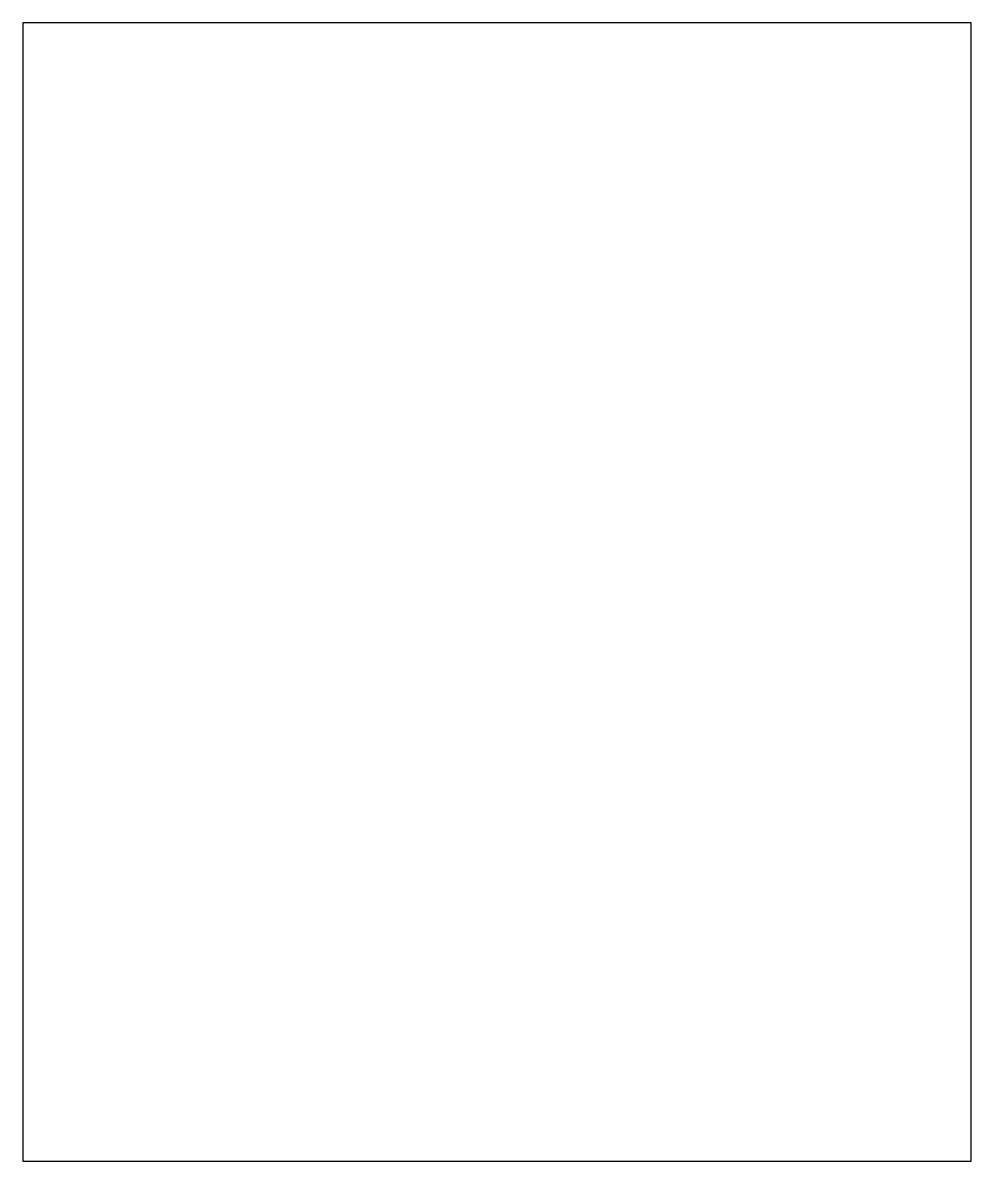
# Model space of a CAD drawing. Extents: x 0 to 100, y 0 to 120.
import ezdxf

# ---------------------------------------------------------------- set-up
doc = ezdxf.new("R2010")
doc.units = 0
doc.layers.add('CAD_Cua_so', color=1, linetype='CONTINUOUS')

msp = doc.modelspace()

# ---------------------------------------------------------------- linework, layer by layer
at = {"layer": 'CAD_Cua_so'}
for p, q in [((100, 120), (0, 120)), ((0, 120), (0, 0)), ((100, 0), (100, 120)), ((0, 0), (100, 0))]:
    msp.add_line(p, q, dxfattribs=at)

doc.saveas('drawing.dxf')
